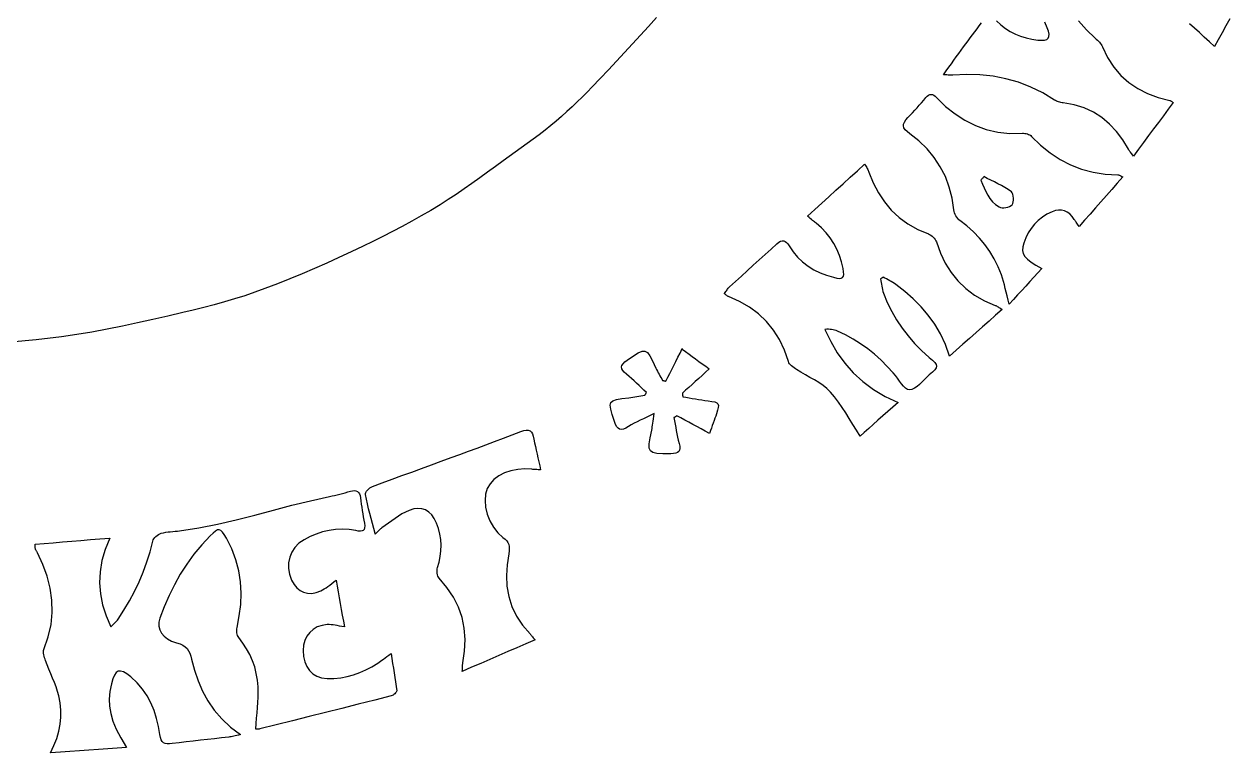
# Model space of a CAD drawing. Extents: x 24.7 to 52.1, y 24.7 to 52.1.
# Drawn here: x 39.66 to 50.53, y 24.71 to 31.28 of the extents above; entities that cross this region are included whole.
import ezdxf

# ---------------------------------------------------------------- set-up
doc = ezdxf.new("R2010")
doc.units = 0
doc.layers.add('Layer_1', color=7, linetype='CONTINUOUS')

msp = doc.modelspace()

# ---------------------------------------------------------------- linework, layer by layer
at = {"layer": 'Layer_1', "color": 7}
for points in [[(45.36054, 31.33933), (45.28915, 31.26033), (45.21755, 31.18143), (45.14571, 31.10283), (45.0736, 31.02443), (45.00117, 30.94633), (44.92839, 30.86863), (44.85522, 30.79123), (44.78163, 30.71423), (44.73716, 30.66863), (44.69212, 30.62353), (44.64649, 30.57893), (44.60026, 30.53493), (44.55342, 30.49153), (44.50595, 30.44893), (44.45785, 30.40713), (44.4091, 30.36613), (44.35717, 30.32423), (44.3044, 30.28333), (44.25095, 30.24323), (44.19699, 30.20383), (44.14266, 30.16483), (44.08812, 30.12613), (44.03354, 30.08753), (43.97906, 30.04883), (43.90871, 29.99813), (43.83855, 29.94703), (43.76838, 29.89593), (43.69798, 29.84513), (43.62715, 29.79503), (43.55569, 29.74593), (43.48338, 29.69823), (43.41002, 29.65223), (43.32551, 29.60173), (43.24028, 29.55233), (43.15437, 29.50403), (43.06782, 29.45683), (42.98068, 29.41063), (42.89299, 29.36553), (42.80478, 29.32153), (42.7161, 29.27863), (42.607154, 29.22723), (42.497786, 29.17653), (42.387971, 29.12673), (42.277686, 29.07793), (42.166904, 29.03033), (42.055601, 28.98413), (41.943753, 28.93933), (41.831334, 28.89623), (41.740834, 28.86333), (41.649574, 28.83233), (41.557644, 28.80313), (41.465154, 28.77553), (41.372204, 28.74953), (41.278884, 28.72483), (41.185304, 28.70143), (41.091564, 28.67923), (40.955364, 28.64783), (40.818999, 28.61673), (40.682435, 28.58633), (40.54564, 28.55713), (40.40858, 28.52963), (40.271223, 28.50433), (40.133535, 28.48173), (39.995483, 28.46223), (39.768281, 28.43553), (39.540736, 28.41403)], [(50.531765, 31.32837), (50.496345, 31.26457), (50.461565, 31.20187), (50.427395, 31.14027), (50.393785, 31.07957), (50.346715, 31.12147), (50.301205, 31.16337), (50.256715, 31.20477), (50.212725, 31.24517), (50.168695, 31.28407)], [(49.168085, 31.3103), (49.239945, 31.2301), (49.317935, 31.1536), (49.327335, 31.1446), (49.336835, 31.1356), (49.346135, 31.1266), (49.355135, 31.1176), (49.363535, 31.1076), (49.371135, 31.0975), (49.377735, 31.087), (49.383035, 31.0761), (49.429715, 30.979), (49.485175, 30.8931), (49.549185, 30.818), (49.621505, 30.7534), (49.701895, 30.699), (49.790115, 30.6544), (49.885925, 30.6193), (49.989089, 30.5933), (49.991189, 30.59273), (49.993389, 30.59173), (49.995889, 30.58973), (49.998989, 30.58773), (50.002789, 30.58473), (50.007589, 30.58173), (50.013489, 30.57773), (50.020789, 30.57273), (49.976639, 30.51363), (49.932479, 30.45443), (49.888209, 30.39513), (49.843739, 30.33543), (49.798949, 30.27543), (49.753739, 30.21483), (49.708009, 30.15353), (49.661659, 30.09153), (49.654259, 30.10153), (49.647459, 30.11053), (49.641259, 30.11853), (49.635559, 30.12553), (49.630459, 30.13253), (49.625759, 30.13953), (49.621559, 30.14553), (49.617759, 30.15253), (49.566689, 30.23683), (49.509829, 30.31283), (49.446839, 30.38013), (49.377389, 30.43833), (49.301139, 30.48703), (49.217759, 30.52573), (49.126909, 30.55393), (49.028259, 30.57133), (49.018109, 30.57233), (49.007839, 30.57433), (48.997559, 30.57633), (48.987379, 30.57933), (48.977379, 30.58233), (48.967779, 30.58633), (48.958579, 30.59133), (48.949979, 30.59633), (48.844272, 30.66023), (48.735947, 30.71333), (48.625068, 30.75593), (48.511696, 30.78823), (48.395893, 30.81063), (48.277722, 30.82343), (48.157243, 30.82643), (48.03452, 30.82043), (48.02682, 30.82023), (48.01882, 30.82035), (48.01022, 30.82073), (48.00072, 30.8213), (47.99012, 30.82202), (47.97813, 30.82282), (47.96447, 30.82364), (47.94886, 30.82443), (47.97352, 30.85873), (47.99733, 30.89193), (48.02043, 30.92413), (48.04296, 30.95553), (48.06506, 30.98623), (48.08687, 31.01643), (48.10853, 31.04623), (48.13018, 31.07583), (48.15035, 31.10293), (48.17079, 31.12993), (48.19136, 31.15683), (48.2119, 31.18373), (48.23226, 31.21073), (48.25228, 31.23793), (48.27181, 31.26543), (48.2907, 31.29343)], [(48.4265, 31.31132), (48.46572, 31.27452), (48.50734, 31.24232), (48.55123, 31.21462), (48.59724, 31.19122), (48.64524, 31.17202), (48.69508, 31.15682), (48.74662, 31.14552), (48.79973, 31.13752), (48.83367, 31.13552), (48.8605, 31.13752), (48.88046, 31.14352), (48.89379, 31.15402), (48.90069, 31.16942), (48.901454, 31.18992), (48.896254, 31.21582), (48.885394, 31.24752), (48.862694, 31.29882)]]:
    msp.add_lwpolyline(points, dxfattribs=at)
for points in [[(49.566129, 29.90255), (49.516189, 29.84605), (49.466809, 29.79015), (49.417809, 29.73465), (49.369009, 29.67935), (49.320249, 29.62415), (49.271349, 29.56875), (49.222129, 29.51305), (49.172429, 29.45675), (49.164929, 29.46745), (49.158129, 29.47745), (49.152029, 29.48645), (49.146429, 29.49445), (49.141329, 29.50145), (49.136629, 29.50845), (49.132229, 29.51445), (49.128029, 29.52045), (49.108449, 29.54715), (49.087299, 29.56895), (49.064589, 29.58565), (49.040319, 29.59725), (49.014519, 29.60325), (48.987189, 29.6041), (48.958349, 29.5991), (48.928009, 29.5887), (48.882419, 29.5663), (48.840679, 29.54), (48.802809, 29.5099), (48.768859, 29.4762), (48.738859, 29.4389), (48.712849, 29.3982), (48.690869, 29.3542), (48.672949, 29.3071), (48.664149, 29.2721), (48.662449, 29.2409), (48.668449, 29.2125), (48.682709, 29.1859), (48.705879, 29.1601), (48.738579, 29.1342), (48.781409, 29.1072), (48.834979, 29.0781), (48.798979, 29.0384), (48.763109, 28.9989), (48.727199, 28.9593), (48.691079, 28.9195), (48.654579, 28.8793), (48.617529, 28.8385), (48.579759, 28.7969), (48.541099, 28.7543), (48.531499, 28.7929), (48.522799, 28.8296), (48.514699, 28.8645), (48.506899, 28.8979), (48.498999, 28.9299), (48.490699, 28.9608), (48.481699, 28.9908), (48.471619, 29.02), (48.441479, 29.0935), (48.406599, 29.1635), (48.366999, 29.23), (48.322669, 29.2929), (48.273609, 29.3523), (48.219819, 29.4082), (48.161299, 29.4606), (48.098049, 29.5096), (48.087939, 29.5176), (48.078339, 29.5278), (48.069539, 29.5393), (48.061639, 29.5519), (48.054939, 29.5651), (48.049539, 29.5786), (48.045639, 29.5921), (48.043439, 29.6052), (48.027339, 29.71113), (48.001539, 29.81141), (47.966069, 29.90601), (47.920949, 29.99491), (47.866199, 30.07801), (47.801849, 30.15541), (47.727929, 30.22701), (47.644459, 30.29281), (47.621009, 30.31121), (47.603989, 30.32871), (47.593279, 30.34571), (47.588679, 30.36261), (47.590179, 30.37981), (47.597479, 30.39781), (47.610559, 30.41701), (47.629239, 30.43781), (47.650219, 30.45951), (47.670849, 30.48161), (47.691189, 30.50401), (47.711299, 30.52661), (47.731229, 30.54941), (47.751029, 30.57241), (47.770759, 30.59551), (47.790459, 30.61861), (47.803049, 30.63171), (47.815049, 30.64071), (47.826709, 30.64571), (47.838259, 30.64771), (47.849939, 30.64571), (47.861989, 30.63971), (47.874659, 30.63071), (47.888179, 30.61761), (47.968639, 30.53911), (48.053459, 30.47091), (48.142769, 30.41331), (48.236689, 30.36661), (48.335359, 30.33121), (48.438902, 30.30741), (48.547448, 30.29561), (48.661125, 30.2961), (48.671715, 30.2962), (48.682895, 30.2952), (48.694325, 30.2932), (48.705665, 30.2902), (48.716575, 30.2862), (48.726715, 30.2812), (48.735715, 30.2752), (48.743315, 30.2682), (48.824825, 30.1888), (48.910665, 30.1195), (49.000925, 30.0604), (49.095705, 30.0117), (49.195095, 29.9734), (49.299195, 29.9458), (49.408099, 29.9289), (49.521902, 29.9229), (49.525002, 29.92257), (49.528302, 29.92161), (49.532102, 29.91961), (49.536602, 29.91761), (49.542002, 29.91461), (49.548602, 29.91161), (49.556602, 29.90761), (49.566302, 29.90261), (49.566302, 29.9026), (49.566302, 29.9026), (49.566302, 29.90259), (49.566303, 29.90259), (49.566303, 29.90258), (49.566303, 29.90257), (49.566303, 29.90257)], [(45.975135, 28.85267), (45.981135, 28.86067), (45.986735, 28.86867), (45.992135, 28.87667), (45.997435, 28.88467), (46.002735, 28.89167), (46.008235, 28.89867), (46.014035, 28.90567), (46.020235, 28.91167), (46.073625, 28.96037), (46.127125, 29.00897), (46.180695, 29.05747), (46.234285, 29.10597), (46.287835, 29.15447), (46.341305, 29.20307), (46.394645, 29.25187), (46.447805, 29.30087), (46.465325, 29.31517), (46.481265, 29.32417), (46.495855, 29.32817), (46.509325, 29.32722), (46.521925, 29.32222), (46.533885, 29.31222), (46.545435, 29.29862), (46.556815, 29.28142), (46.593595, 29.22742), (46.634505, 29.17912), (46.679375, 29.13632), (46.728035, 29.09882), (46.780315, 29.06642), (46.836055, 29.03892), (46.895075, 29.01612), (46.957205, 28.99792), (46.986915, 28.99092), (47.010245, 28.98792), (47.027675, 28.98992), (47.039705, 28.99592), (47.046805, 29.00732), (47.049505, 29.02432), (47.048305, 29.04722), (47.043605, 29.07652), (47.029825, 29.13722), (47.011455, 29.19522), (46.988435, 29.25052), (46.960705, 29.30302), (46.928215, 29.35272), (46.890905, 29.39962), (46.848715, 29.44362), (46.801595, 29.48462), (46.793595, 29.49062), (46.785495, 29.49762), (46.777095, 29.50462), (46.768195, 29.51162), (46.758595, 29.51962), (46.748205, 29.52862), (46.736805, 29.53862), (46.724225, 29.54912), (46.788635, 29.60802), (46.852615, 29.66642), (46.916365, 29.72462), (46.980085, 29.78272), (47.043965, 29.84102), (47.108205, 29.89962), (47.173015, 29.95882), (47.238585, 30.01872), (47.244985, 30.00712), (47.251085, 29.99662), (47.256785, 29.98662), (47.261985, 29.97762), (47.266685, 29.96962), (47.270885, 29.96162), (47.274585, 29.95362), (47.277685, 29.94562), (47.316045, 29.84852), (47.362205, 29.75902), (47.416355, 29.67722), (47.478675, 29.60322), (47.549365, 29.53722), (47.628615, 29.47932), (47.716615, 29.42972), (47.813555, 29.38852), (47.824675, 29.38352), (47.835855, 29.37652), (47.846765, 29.36852), (47.857065, 29.35952), (47.866465, 29.34942), (47.874565, 29.33872), (47.881065, 29.32772), (47.885565, 29.31682), (47.921645, 29.21702), (47.965975, 29.12502), (48.018745, 29.04102), (48.080125, 28.96512), (48.150305, 28.89732), (48.229465, 28.83782), (48.317785, 28.78682), (48.415445, 28.74432), (48.421545, 28.74232), (48.427645, 28.73932), (48.434045, 28.73532), (48.440945, 28.73132), (48.448545, 28.72632), (48.457145, 28.72132), (48.466845, 28.71532), (48.477875, 28.70832), (48.418565, 28.65562), (48.359795, 28.60342), (48.301305, 28.55142), (48.242835, 28.49942), (48.184135, 28.44722), (48.124945, 28.39452), (48.065015, 28.34112), (48.004085, 28.28682), (47.968155, 28.39154), (47.923815, 28.48774), (47.871775, 28.57614), (47.812755, 28.65764), (47.747465, 28.73314), (47.676625, 28.80344), (47.600945, 28.86934), (47.521145, 28.93164), (47.507525, 28.94164), (47.493435, 28.95064), (47.478995, 28.95964), (47.464305, 28.96764), (47.449465, 28.97564), (47.434575, 28.98364), (47.419745, 28.99164), (47.405075, 28.99964), (47.402175, 28.99764), (47.399275, 28.99564), (47.396375, 28.99364), (47.393475, 28.99164), (47.390575, 28.98964), (47.387775, 28.98764), (47.384975, 28.98564), (47.382175, 28.98364), (47.385175, 28.96744), (47.387775, 28.95114), (47.390275, 28.93484), (47.392875, 28.91854), (47.395775, 28.90244), (47.399175, 28.88654), (47.403275, 28.87094), (47.408275, 28.85564), (47.442875, 28.77144), (47.482565, 28.69074), (47.527195, 28.61344), (47.576635, 28.53954), (47.630735, 28.46894), (47.689355, 28.40164), (47.752365, 28.33744), (47.819615, 28.27634), (47.848905, 28.25084), (47.870055, 28.23034), (47.882985, 28.21314), (47.887585, 28.19754), (47.883885, 28.18184), (47.871705, 28.16434), (47.851005, 28.14344), (47.821715, 28.11734), (47.799835, 28.09714), (47.777815, 28.07554), (47.755625, 28.05364), (47.733225, 28.03274), (47.710575, 28.01404), (47.687635, 27.99864), (47.664375, 27.98784), (47.640755, 27.98284), (47.623905, 27.98584), (47.606515, 27.99744), (47.588695, 28.01534), (47.570555, 28.03764), (47.552215, 28.06274), (47.533795, 28.08874), (47.515405, 28.11384), (47.497165, 28.13624), (47.442945, 28.19504), (47.386545, 28.25094), (47.327795, 28.30374), (47.266535, 28.35314), (47.202595, 28.39894), (47.135805, 28.44084), (47.066015, 28.47874), (46.993045, 28.51234), (46.980695, 28.51734), (46.967955, 28.52134), (46.954765, 28.52434), (46.941055, 28.52634), (46.926765, 28.52834), (46.911835, 28.52912), (46.896205, 28.52898), (46.879805, 28.52798), (46.932225, 28.41938), (46.992025, 28.31783), (47.059815, 28.22353), (47.136225, 28.13683), (47.221885, 28.05783), (47.317405, 27.98693), (47.423421, 27.92423), (47.540554, 27.87003), (47.493364, 27.82813), (47.447334, 27.78733), (47.402494, 27.74753), (47.358874, 27.70883), (47.316514, 27.67123), (47.275444, 27.63473), (47.235694, 27.59943), (47.197304, 27.56533), (47.163564, 27.61843), (47.131224, 27.67133), (47.099644, 27.72363), (47.068184, 27.77493), (47.036194, 27.82493), (47.003034, 27.87323), (46.968054, 27.91943), (46.930604, 27.96313), (46.898584, 27.99423), (46.863324, 28.02233), (46.825574, 28.04813), (46.786054, 28.07233), (46.745514, 28.09553), (46.704684, 28.11853), (46.664304, 28.14203), (46.625104, 28.16673), (46.614054, 28.17373), (46.602624, 28.18173), (46.591254, 28.18973), (46.580394, 28.19873), (46.570494, 28.20773), (46.561994, 28.21773), (46.555394, 28.22773), (46.551094, 28.23823), (46.515834, 28.34168), (46.471414, 28.43648), (46.417794, 28.52258), (46.354954, 28.59998), (46.282854, 28.66878), (46.201454, 28.72898), (46.110734, 28.78058), (46.01065, 28.82358), (46.00665, 28.82558), (46.00275, 28.82758), (45.99885, 28.83058), (45.99485, 28.83358), (45.99055, 28.83658), (45.98595, 28.84058), (45.98085, 28.84458), (45.97515, 28.84858), (45.97515, 28.84857), (45.975151, 28.84856), (45.975151, 28.84854), (45.975151, 28.84853), (45.975151, 28.84852), (45.975152, 28.8485), (45.975152, 28.84849)], [(48.31271, 29.90455), (48.30941, 29.90055), (48.30611, 29.89655), (48.30281, 29.89255), (48.29961, 29.88855), (48.29641, 29.88455), (48.29311, 29.88055), (48.28981, 29.87655), (48.28651, 29.87255), (48.30056, 29.83835), (48.31511, 29.80425), (48.33083, 29.77075), (48.34838, 29.73855), (48.36843, 29.70805), (48.39164, 29.67985), (48.41867, 29.65455), (48.4502, 29.63265), (48.46253, 29.62765), (48.47765, 29.62565), (48.49453, 29.62545), (48.51212, 29.62745), (48.52938, 29.63145), (48.54526, 29.63745), (48.55873, 29.64445), (48.56874, 29.65245), (48.57484, 29.66295), (48.57884, 29.67745), (48.58074, 29.69455), (48.580586, 29.71275), (48.578486, 29.73065), (48.574586, 29.74685), (48.568986, 29.75995), (48.561686, 29.76895), (48.532346, 29.78875), (48.502126, 29.80725), (48.471216, 29.82475), (48.439796, 29.84155), (48.408046, 29.85785), (48.376146, 29.87405), (48.344276, 29.89025), (48.312626, 29.90685), (48.312632, 29.90686), (48.312638, 29.90687), (48.312644, 29.90688), (48.31265, 29.90689), (48.312656, 29.90691), (48.312662, 29.90692), (48.312668, 29.90693)], [(45.593959, 28.35127), (45.624629, 28.32867), (45.654859, 28.30637), (45.684819, 28.28437), (45.714699, 28.26237), (45.744679, 28.24027), (45.774939, 28.21797), (45.805659, 28.19527), (45.837029, 28.17207), (45.804469, 28.14247), (45.772839, 28.11377), (45.742009, 28.08587), (45.711849, 28.05857), (45.682239, 28.03177), (45.653039, 28.00527), (45.624129, 27.97907), (45.595379, 27.95297), (45.595788, 27.94897), (45.596193, 27.94497), (45.596601, 27.94097), (45.597016, 27.93697), (45.597446, 27.93297), (45.597896, 27.92897), (45.598372, 27.92497), (45.598879, 27.92097), (45.627439, 27.91597), (45.655979, 27.91097), (45.684509, 27.90597), (45.713049, 27.90097), (45.741599, 27.89597), (45.770179, 27.89197), (45.798799, 27.88797), (45.827479, 27.88397), (45.861199, 27.87897), (45.886599, 27.87397), (45.904369, 27.86697), (45.915189, 27.85697), (45.919789, 27.84347), (45.918789, 27.82497), (45.912889, 27.80027), (45.902729, 27.76817), (45.895629, 27.74737), (45.888329, 27.72657), (45.880829, 27.70547), (45.873129, 27.68397), (45.865129, 27.66187), (45.856829, 27.63907), (45.848229, 27.61537), (45.839329, 27.59067), (45.801049, 27.61127), (45.763409, 27.63157), (45.726319, 27.65157), (45.689699, 27.67127), (45.653459, 27.69087), (45.617519, 27.71027), (45.581779, 27.72957), (45.546159, 27.74877), (45.542859, 27.74677), (45.539559, 27.74477), (45.536159, 27.74277), (45.532759, 27.74077), (45.529359, 27.73877), (45.525959, 27.73677), (45.522659, 27.73477), (45.519359, 27.73277), (45.524659, 27.70357), (45.529659, 27.67437), (45.534559, 27.64517), (45.539559, 27.61597), (45.544859, 27.58687), (45.550759, 27.55797), (45.557459, 27.52927), (45.565159, 27.50097), (45.571159, 27.47537), (45.572659, 27.45467), (45.569759, 27.43837), (45.562559, 27.42597), (45.550999, 27.41697), (45.535149, 27.41097), (45.515029, 27.40797), (45.490679, 27.40702), (45.419049, 27.40725), (45.365799, 27.41025), (45.328899, 27.41825), (45.306309, 27.43345), (45.296009, 27.45875), (45.295965, 27.49665), (45.304165, 27.54975), (45.318545, 27.62055), (45.321345, 27.63505), (45.323845, 27.64995), (45.326145, 27.66575), (45.328445, 27.68275), (45.330745, 27.70135), (45.333345, 27.72185), (45.336245, 27.74465), (45.339645, 27.77015), (45.305755, 27.75335), (45.273585, 27.73785), (45.243005, 27.72325), (45.213875, 27.70925), (45.186075, 27.69535), (45.159465, 27.68135), (45.133915, 27.66685), (45.109285, 27.65145), (45.084735, 27.63685), (45.063465, 27.62785), (45.045085, 27.62485), (45.029215, 27.62785), (45.015455, 27.63685), (45.003425, 27.65125), (44.992735, 27.67135), (44.983035, 27.69715), (44.962365, 27.76095), (44.949055, 27.80905), (44.944655, 27.84405), (44.950855, 27.86845), (44.969205, 27.88485), (45.001305, 27.89575), (45.048765, 27.90375), (45.113175, 27.91175), (45.131285, 27.91375), (45.149365, 27.91675), (45.167425, 27.91975), (45.185455, 27.92275), (45.203475, 27.92575), (45.221475, 27.92875), (45.239475, 27.93175), (45.257465, 27.93475), (45.259165, 27.93775), (45.260865, 27.94075), (45.262465, 27.94375), (45.264065, 27.94675), (45.265665, 27.94975), (45.267265, 27.95275), (45.268865, 27.95575), (45.270465, 27.95875), (45.248235, 27.97965), (45.226185, 28.00085), (45.204205, 28.02205), (45.182175, 28.04325), (45.159985, 28.06415), (45.137505, 28.08475), (45.114635, 28.10485), (45.091245, 28.12425), (45.071235, 28.14205), (45.057205, 28.15855), (45.049105, 28.17415), (45.046905, 28.18925), (45.050605, 28.20415), (45.060205, 28.21915), (45.075605, 28.23465), (45.096785, 28.25095), (45.153805, 28.29055), (45.197565, 28.31815), (45.231175, 28.33275), (45.257735, 28.33347), (45.280365, 28.31937), (45.302165, 28.28967), (45.326245, 28.24337), (45.355715, 28.17967), (45.362415, 28.16537), (45.369615, 28.15127), (45.377115, 28.13727), (45.384815, 28.12337), (45.392715, 28.10957), (45.400615, 28.09577), (45.408415, 28.08187), (45.416115, 28.06787), (45.419815, 28.06712), (45.423515, 28.06637), (45.427215, 28.06562), (45.430915, 28.06487), (45.434615, 28.06412), (45.438315, 28.06337), (45.442015, 28.06262), (45.445715, 28.06187), (45.463335, 28.09677), (45.481065, 28.13187), (45.498975, 28.16727), (45.517145, 28.20317), (45.535645, 28.23967), (45.554555, 28.27697), (45.573945, 28.31527), (45.593885, 28.35467), (45.593896, 28.35463), (45.593906, 28.35458), (45.593917, 28.35454), (45.593927, 28.3545), (45.593938, 28.35446), (45.593949, 28.35441), (45.593959, 28.35437)], [(42.82617, 26.68662), (42.81363, 26.73372), (42.80122, 26.77952), (42.78907, 26.82432), (42.77732, 26.86832), (42.7661, 26.91172), (42.75554, 26.95472), (42.74574, 26.99752), (42.73694, 27.04032), (42.737534, 27.04832), (42.741534, 27.05832), (42.748234, 27.06872), (42.757034, 27.07922), (42.767264, 27.08932), (42.778284, 27.09832), (42.789444, 27.10532), (42.800104, 27.11032), (42.888434, 27.14372), (42.976924, 27.17672), (43.065524, 27.20952), (43.154204, 27.24212), (43.242914, 27.27452), (43.331614, 27.30692), (43.420264, 27.33932), (43.508824, 27.37182), (43.587564, 27.40072), (43.666324, 27.42952), (43.745074, 27.45832), (43.823764, 27.48732), (43.902354, 27.51652), (43.980804, 27.54612), (44.059074, 27.57622), (44.137124, 27.60692), (44.164384, 27.61592), (44.187204, 27.61992), (44.206044, 27.61892), (44.221354, 27.61292), (44.233584, 27.60182), (44.243184, 27.58582), (44.250584, 27.56492), (44.256284, 27.53932), (44.262684, 27.50572), (44.269584, 27.47212), (44.276884, 27.43832), (44.284584, 27.40422), (44.292484, 27.36972), (44.300584, 27.33462), (44.308784, 27.29882), (44.316984, 27.26222), (44.305324, 27.26289), (44.294374, 27.26342), (44.284034, 27.26389), (44.274234, 27.26435), (44.264834, 27.26485), (44.255734, 27.26545), (44.246934, 27.26623), (44.238334, 27.26722), (44.173734, 27.27122), (44.110094, 27.26622), (44.048974, 27.25372), (43.991914, 27.23392), (43.940484, 27.20752), (43.896224, 27.17512), (43.860694, 27.13732), (43.835454, 27.09482), (43.820234, 27.04352), (43.815734, 26.98602), (43.821234, 26.92482), (43.836154, 26.86242), (43.859854, 26.80142), (43.891704, 26.74432), (43.931064, 26.69362), (43.977304, 26.65182), (43.996374, 26.63642), (44.011204, 26.62122), (44.022114, 26.60562), (44.029414, 26.58922), (44.033414, 26.57152), (44.034514, 26.55212), (44.033014, 26.53042), (44.029214, 26.50602), (44.014394, 26.406), (44.008894, 26.308), (44.013594, 26.2124), (44.029464, 26.1196), (44.057354, 26.0298), (44.098164, 25.9435), (44.152794, 25.8609), (44.222134, 25.7824), (44.226034, 25.7784), (44.230034, 25.7744), (44.234234, 25.7694), (44.238934, 25.7634), (44.244434, 25.7564), (44.250834, 25.7484), (44.258334, 25.7394), (44.267234, 25.7291), (44.184854, 25.6934), (44.103134, 25.6581), (44.021784, 25.6229), (43.940514, 25.5878), (43.859034, 25.5526), (43.777044, 25.5172), (43.694254, 25.4814), (43.610364, 25.4452), (43.61115, 25.4583), (43.611698, 25.47), (43.612111, 25.4805), (43.612489, 25.4895), (43.612932, 25.4985), (43.613542, 25.5065), (43.614419, 25.5135), (43.615619, 25.5205), (43.631769, 25.62822), (43.636169, 25.73253), (43.628469, 25.83342), (43.608529, 25.93092), (43.576069, 26.02492), (43.530849, 26.11542), (43.472619, 26.20242), (43.401139, 26.28582), (43.394939, 26.29382), (43.390039, 26.30442), (43.386339, 26.31652), (43.383939, 26.32952), (43.382839, 26.34292), (43.382992, 26.35622), (43.384392, 26.36872), (43.387092, 26.38002), (43.401352, 26.43092), (43.411492, 26.48162), (43.417392, 26.53212), (43.418792, 26.58242), (43.415692, 26.63252), (43.407792, 26.68242), (43.395022, 26.73222), (43.377212, 26.78192), (43.357752, 26.82182), (43.334872, 26.85512), (43.308672, 26.88142), (43.279232, 26.90042), (43.246652, 26.91182), (43.211022, 26.91482), (43.172432, 26.90982), (43.130972, 26.89652), (43.098212, 26.88142), (43.066462, 26.86392), (43.035502, 26.84462), (43.005122, 26.82392), (42.975102, 26.80242), (42.945232, 26.78052), (42.915302, 26.75882), (42.885082, 26.73782), (42.878982, 26.73382), (42.872982, 26.72882), (42.866882, 26.72282), (42.860382, 26.71682), (42.853282, 26.70982), (42.845382, 26.70182), (42.836382, 26.69282), (42.826122, 26.68282), (42.826122, 26.68279), (42.826123, 26.68276), (42.826123, 26.68273), (42.826124, 26.6827), (42.826124, 26.68268), (42.826125, 26.68265), (42.826125, 26.68262)], [(39.758626, 26.59087), (39.840736, 26.59787), (39.922926, 26.60487), (40.005436, 26.61187), (40.088516, 26.61887), (40.172406, 26.62587), (40.257346, 26.63287), (40.343586, 26.63987), (40.431366, 26.64687), (40.390776, 26.54443), (40.361946, 26.44346), (40.345006, 26.34356), (40.340106, 26.24436), (40.347306, 26.14536), (40.366786, 26.04626), (40.398646, 25.94666), (40.443016, 25.84607), (40.453336, 25.85707), (40.462936, 25.86707), (40.471736, 25.87607), (40.479836, 25.88407), (40.487336, 25.89207), (40.494236, 25.90007), (40.500536, 25.90807), (40.506236, 25.91607), (40.559326, 25.99767), (40.608906, 26.08077), (40.654726, 26.16557), (40.696556, 26.25217), (40.734156, 26.34067), (40.767276, 26.43127), (40.795686, 26.52397), (40.819146, 26.61897), (40.822946, 26.62987), (40.829446, 26.64077), (40.838046, 26.65147), (40.848366, 26.66157), (40.859836, 26.67057), (40.871956, 26.67857), (40.884206, 26.68457), (40.896076, 26.68957), (40.916036, 26.69457), (40.936426, 26.69857), (40.957146, 26.70157), (40.978096, 26.70357), (40.999176, 26.70557), (41.020296, 26.70757), (41.041346, 26.70957), (41.062236, 26.71157), (41.233658, 26.73857), (41.403455, 26.77257), (41.572053, 26.81177), (41.739878, 26.85437), (41.907356, 26.89847), (42.074912, 26.94217), (42.242973, 26.98377), (42.411964, 27.02137), (42.435874, 27.02637), (42.459724, 27.03137), (42.483514, 27.03737), (42.507254, 27.04337), (42.530944, 27.04937), (42.554584, 27.05537), (42.578184, 27.06237), (42.601744, 27.06937), (42.620824, 27.07337), (42.637594, 27.07437), (42.652094, 27.07237), (42.664374, 27.06737), (42.674464, 27.05837), (42.682464, 27.04627), (42.688364, 27.03047), (42.692164, 27.01087), (42.696064, 26.98187), (42.700164, 26.95297), (42.704364, 26.92407), (42.708764, 26.89517), (42.713364, 26.86637), (42.718064, 26.83757), (42.722964, 26.80877), (42.728064, 26.78007), (42.730964, 26.75677), (42.730249, 26.73867), (42.725949, 26.72527), (42.718049, 26.71627), (42.706539, 26.71127), (42.691489, 26.70927), (42.672919, 26.71027), (42.650849, 26.71427), (42.589119, 26.72447), (42.528299, 26.72847), (42.468409, 26.72547), (42.409459, 26.71647), (42.351469, 26.70247), (42.294459, 26.68347), (42.238439, 26.65977), (42.183429, 26.63167), (42.138229, 26.60057), (42.101469, 26.56307), (42.073389, 26.52027), (42.054229, 26.47337), (42.044229, 26.42357), (42.043632, 26.37207), (42.052632, 26.31987), (42.071552, 26.26827), (42.093302, 26.22967), (42.118902, 26.19827), (42.148002, 26.17417), (42.180252, 26.15767), (42.215292, 26.14867), (42.252772, 26.14793), (42.292342, 26.15493), (42.333662, 26.17073), (42.349942, 26.17873), (42.365922, 26.18873), (42.381932, 26.19933), (42.398312, 26.21093), (42.415382, 26.22353), (42.433482, 26.23693), (42.452932, 26.25113), (42.474072, 26.26603), (42.483272, 26.21313), (42.492372, 26.16063), (42.501472, 26.10833), (42.510572, 26.05613), (42.519672, 26.00393), (42.528872, 25.95143), (42.538072, 25.89863), (42.547372, 25.84523), (42.524252, 25.84923), (42.502642, 25.85323), (42.482342, 25.85723), (42.463142, 25.86023), (42.444832, 25.86323), (42.427212, 25.86523), (42.410072, 25.86623), (42.393202, 25.86614), (42.345912, 25.85914), (42.303542, 25.84504), (42.266512, 25.82394), (42.235242, 25.79644), (42.210162, 25.76304), (42.191682, 25.72424), (42.180232, 25.68064), (42.176232, 25.63284), (42.179732, 25.57844), (42.190232, 25.52984), (42.207562, 25.48744), (42.231582, 25.45154), (42.262152, 25.42254), (42.299132, 25.40074), (42.342372, 25.38654), (42.391742, 25.38054), (42.453612, 25.38071), (42.514082, 25.38671), (42.573162, 25.39741), (42.630882, 25.41301), (42.687262, 25.43331), (42.742332, 25.45791), (42.796102, 25.48661), (42.848592, 25.51911), (42.860992, 25.52711), (42.873522, 25.53611), (42.886472, 25.54511), (42.900142, 25.55521), (42.914822, 25.56611), (42.930802, 25.57801), (42.948372, 25.59101), (42.967832, 25.60531), (42.975132, 25.56031), (42.982332, 25.51651), (42.989332, 25.47371), (42.996132, 25.43171), (43.002632, 25.39041), (43.008732, 25.34951), (43.014332, 25.30891), (43.019432, 25.26841), (43.018621, 25.26341), (43.015221, 25.25741), (43.009721, 25.25041), (43.002621, 25.24341), (42.994521, 25.23741), (42.985921, 25.23141), (42.977321, 25.22741), (42.969321, 25.22441), (42.821255, 25.18651), (42.673131, 25.14891), (42.524958, 25.11141), (42.376743, 25.07411), (42.228495, 25.03691), (42.080222, 24.99981), (41.931933, 24.96271), (41.783635, 24.92571), (41.778435, 24.92471), (41.773135, 24.92409), (41.767935, 24.92391), (41.763035, 24.92403), (41.758435, 24.92435), (41.754335, 24.92473), (41.750935, 24.92505), (41.748235, 24.92518), (41.751635, 24.97398), (41.755635, 25.02238), (41.759835, 25.07028), (41.763735, 25.11788), (41.767035, 25.16518), (41.769235, 25.21228), (41.769967, 25.25918), (41.768767, 25.30588), (41.763367, 25.36688), (41.753327, 25.42648), (41.738597, 25.48458), (41.719177, 25.54108), (41.695067, 25.59598), (41.666247, 25.64918), (41.632717, 25.70058), (41.594467, 25.75008), (41.588667, 25.75908), (41.584067, 25.76928), (41.580567, 25.78058), (41.578167, 25.79268), (41.576867, 25.80508), (41.576633, 25.81748), (41.577456, 25.82938), (41.579356, 25.84038), (41.599996, 25.94505), (41.612346, 26.04866), (41.615946, 26.15117), (41.610146, 26.25252), (41.594566, 26.35264), (41.568656, 26.45144), (41.531896, 26.54894), (41.483776, 26.64504), (41.464696, 26.67774), (41.448606, 26.70134), (41.434126, 26.71604), (41.419886, 26.72204), (41.404496, 26.72004), (41.386596, 26.70964), (41.364796, 26.69144), (41.337726, 26.66574), (41.260746, 26.58544), (41.190396, 26.50104), (41.126266, 26.41284), (41.067936, 26.32114), (41.014996, 26.22614), (40.967036, 26.12814), (40.923646, 26.0274), (40.884406, 25.92417), (40.875806, 25.88867), (40.875427, 25.85387), (40.883127, 25.82057), (40.898627, 25.78947), (40.921747, 25.76137), (40.952287, 25.73697), (40.990027, 25.71707), (41.034757, 25.70247), (41.065317, 25.69347), (41.090737, 25.68177), (41.111637, 25.66757), (41.128637, 25.65077), (41.142337, 25.63117), (41.153367, 25.60877), (41.162367, 25.58327), (41.169867, 25.55457), (41.196017, 25.45487), (41.228737, 25.35877), (41.268877, 25.26647), (41.317277, 25.17837), (41.374787, 25.09487), (41.442257, 25.01617), (41.520537, 24.94267), (41.610467, 24.87467), (41.592797, 24.87067), (41.576907, 24.86667), (41.562547, 24.86367), (41.549437, 24.86067), (41.537317, 24.85767), (41.525927, 24.85567), (41.514997, 24.85367), (41.504267, 24.85167), (41.440487, 24.84467), (41.376687, 24.83767), (41.312877, 24.83067), (41.249077, 24.82367), (41.185287, 24.81667), (41.121527, 24.80967), (41.057807, 24.80167), (40.994147, 24.79367), (40.970227, 24.79167), (40.949657, 24.79206), (40.932197, 24.79506), (40.917627, 24.80206), (40.905727, 24.81296), (40.896227, 24.82836), (40.888927, 24.84866), (40.883627, 24.87426), (40.870337, 24.94866), (40.852987, 25.02136), (40.830827, 25.09186), (40.803107, 25.15976), (40.769067, 25.22446), (40.727957, 25.28556), (40.679027, 25.34266), (40.621517, 25.39526), (40.585577, 25.42216), (40.555087, 25.43966), (40.529347, 25.44766), (40.507647, 25.44566), (40.489287, 25.43336), (40.473567, 25.41066), (40.459787, 25.37736), (40.447237, 25.33326), (40.433147, 25.26256), (40.426947, 25.19536), (40.429147, 25.12986), (40.440237, 25.06396), (40.460737, 24.99576), (40.491157, 24.92336), (40.531997, 24.84476), (40.583777, 24.75796), (40.498527, 24.75196), (40.413767, 24.74596), (40.329177, 24.73996), (40.244447, 24.73396), (40.159277, 24.72796), (40.073347, 24.72196), (39.986347, 24.71596), (39.897977, 24.70996), (39.928597, 24.77526), (39.953427, 24.84006), (39.972327, 24.90446), (39.985157, 24.96856), (39.991757, 25.03236), (39.992053, 25.09606), (39.985853, 25.15976), (39.973063, 25.22356), (39.961473, 25.26436), (39.947913, 25.30466), (39.932873, 25.34466), (39.916843, 25.38436), (39.900293, 25.42396), (39.883713, 25.46356), (39.867593, 25.50336), (39.852413, 25.54336), (39.848113, 25.55556), (39.843913, 25.56836), (39.840113, 25.58156), (39.837013, 25.59486), (39.835013, 25.60786), (39.834397, 25.62036), (39.835497, 25.63216), (39.838597, 25.64286), (39.877647, 25.75535), (39.902117, 25.86668), (39.912667, 25.97692), (39.909967, 26.08617), (39.894647, 26.1945), (39.867387, 26.30202), (39.828857, 26.4088), (39.779707, 26.51493), (39.777007, 26.51993), (39.774307, 26.52493), (39.771607, 26.52993), (39.768907, 26.53493), (39.766207, 26.53993), (39.763607, 26.54493), (39.761007, 26.54993), (39.758507, 26.55493), (39.758191, 26.55581), (39.758043, 26.55681), (39.758024, 26.55881), (39.758095, 26.56181), (39.758217, 26.56581), (39.758352, 26.57081), (39.758462, 26.57781), (39.758507, 26.58681), (39.758506, 26.58682), (39.758506, 26.58683), (39.758505, 26.58684), (39.758504, 26.58685), (39.758503, 26.58687), (39.758503, 26.58688), (39.758502, 26.58689)]]:
    msp.add_lwpolyline(points, close=True, dxfattribs=at)

doc.saveas('drawing.dxf')
